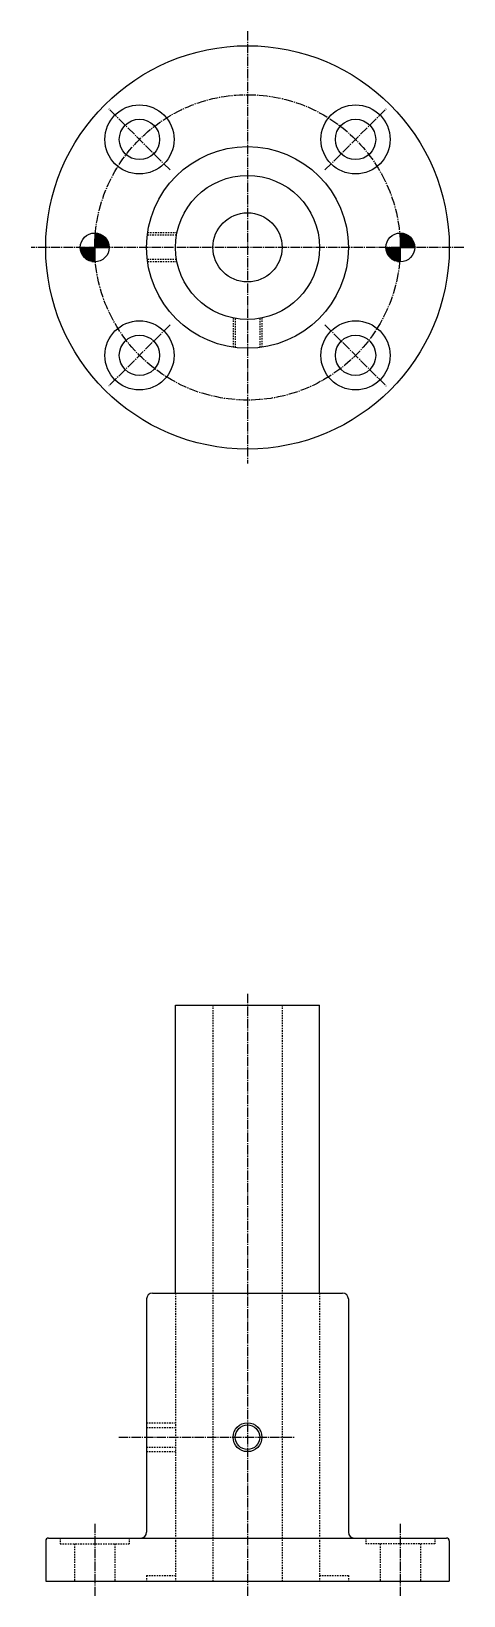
# Model space of a CAD drawing. Extents: x 43 to 693, y 40 to 703.
# Drawn here: x 543 to 693, y 160 to 703 of the extents above; entities outside this region: 2.
import ezdxf

# ---------------------------------------------------------------- set-up
doc = ezdxf.new("R2010")
doc.units = 0
doc.header["$LTSCALE"] = 0.25
doc.linetypes.add('CENTER', pattern=[17.5, 13, -1.5, 1.5, -1.5])
doc.linetypes.add('DASHED', pattern=[3.5, 2, -1.5])
doc.layers.get('0').update_dxf_attribs({"linetype": 'CONTINUOUS'})
doc.layers.add('CENTER', color=1, linetype='CENTER')
doc.styles.get("Standard").update_dxf_attribs({"font": 'txt', "bigfont": 'BIGFONT'})

msp = doc.modelspace()

# ---------------------------------------------------------------- linework, layer by layer
for p, q in [((565.29, 633.25), (565.29, 623.25)), ((565.29, 633.16), (566.27, 633.16)), ((565.29, 632.81), (567.36, 632.81)), ((565.29, 632.46), (568, 632.46)), ((565.29, 632.11), (568.48, 632.11)), ((565.29, 631.76), (568.86, 631.76)), ((565.29, 631.41), (569.17, 631.41)), ((565.29, 631.06), (569.43, 631.06)), ((565.29, 630.71), (569.65, 630.71)), ((565.29, 630.36), (569.83, 630.36)), ((565.29, 630.01), (569.97, 630.01)), ((588.72, 633.26), (588.72, 633.26)), ((591.26, 633.26), (591.26, 633.26)), ((671.29, 633.25), (671.29, 623.25)), ((671.29, 633.16), (672.27, 633.16)), ((671.29, 632.81), (673.36, 632.81)), ((671.29, 632.46), (674, 632.46)), ((671.29, 632.11), (674.48, 632.11)), ((671.29, 631.76), (674.86, 631.76)), ((671.29, 631.41), (675.17, 631.41)), ((671.29, 631.06), (675.43, 631.06)), ((671.29, 630.71), (675.65, 630.71)), ((671.29, 630.36), (675.83, 630.36)), ((671.29, 630.01), (675.97, 630.01)), ((560.29, 628.25), (570.29, 628.25)), ((560.3, 627.91), (565.29, 627.91)), ((560.34, 627.56), (565.29, 627.56)), ((560.4, 627.21), (565.29, 627.21)), ((560.49, 626.86), (565.29, 626.86)), ((560.61, 626.51), (565.29, 626.51)), ((560.75, 626.16), (565.29, 626.16)), ((560.93, 625.81), (565.29, 625.81)), ((561.15, 625.46), (565.29, 625.46)), ((561.41, 625.11), (565.29, 625.11)), ((561.72, 624.76), (565.29, 624.76)), ((562.1, 624.41), (565.29, 624.41)), ((565.29, 629.66), (570.09, 629.66)), ((565.29, 629.31), (570.18, 629.31)), ((565.29, 628.96), (570.24, 628.96)), ((565.29, 628.61), (570.28, 628.61)), ((565.29, 628.26), (570.29, 628.26)), ((666.29, 628.25), (676.29, 628.25)), ((666.3, 627.91), (671.29, 627.91)), ((666.34, 627.56), (671.29, 627.56)), ((666.4, 627.21), (671.29, 627.21)), ((666.49, 626.86), (671.29, 626.86)), ((666.61, 626.51), (671.29, 626.51)), ((666.75, 626.16), (671.29, 626.16)), ((666.93, 625.81), (671.29, 625.81)), ((667.15, 625.46), (671.29, 625.46)), ((667.41, 625.11), (671.29, 625.11)), ((667.72, 624.76), (671.29, 624.76)), ((668.1, 624.41), (671.29, 624.41)), ((671.29, 629.66), (676.09, 629.66)), ((671.29, 629.31), (676.18, 629.31)), ((671.29, 628.96), (676.24, 628.96)), ((671.29, 628.61), (676.28, 628.61)), ((671.29, 628.26), (676.29, 628.26)), ((562.57, 624.06), (565.29, 624.06)), ((563.21, 623.71), (565.29, 623.71)), ((564.28, 623.36), (565.29, 623.36)), ((668.57, 624.06), (671.29, 624.06)), ((669.21, 623.71), (671.29, 623.71)), ((670.28, 623.36), (671.29, 623.36)), ((593.29, 365.32), (643.29, 365.32)), ((593.29, 265.32), (593.29, 365.32)), ((643.29, 265.32), (643.29, 365.32)), ((583.29, 263.32), (583.29, 182.32)), ((585.29, 265.32), (651.29, 265.32)), ((653.29, 263.32), (653.29, 182.32)), ((548.29, 179.32), (548.29, 165.32)), ((549.29, 180.32), (687.29, 180.32)), ((688.29, 179.32), (688.29, 165.32)), ((548.29, 165.32), (688.29, 165.32))]:
    msp.add_line(p, q)
at = {"color": 3, "linetype": 'DASHED'}
for p, q in [((593.65, 632.51), (583.55, 632.51)), ((593.79, 633.26), (583.65, 633.26)), ((593.65, 624.01), (583.55, 624.01)), ((593.79, 623.26), (583.65, 623.26)), ((613.29, 603.76), (613.29, 593.62)), ((614.04, 603.62), (614.04, 593.52)), ((622.54, 603.62), (622.54, 593.52)), ((623.29, 603.76), (623.29, 593.62)), ((606.29, 365.32), (606.29, 165.32)), ((630.29, 365.32), (630.29, 165.32)), ((593.29, 265.32), (593.29, 165.32)), ((643.29, 265.32), (643.29, 165.32)), ((583.29, 220.32), (593.29, 220.32)), ((583.29, 218.72), (593.29, 218.72)), ((583.29, 211.92), (593.29, 211.92)), ((583.29, 210.32), (593.29, 210.32)), ((553.29, 180.32), (553.29, 178.32)), ((577.29, 180.32), (577.29, 178.32)), ((659.29, 180.32), (659.29, 178.32)), ((683.29, 180.32), (683.29, 178.32)), ((553.29, 178.32), (577.29, 178.32)), ((558.29, 178.32), (558.29, 165.32)), ((572.29, 178.32), (572.29, 165.32)), ((683.29, 178.32), (659.29, 178.32)), ((664.29, 178.32), (664.29, 165.32)), ((678.29, 178.32), (678.29, 165.32)), ((583.29, 167.32), (593.29, 167.32)), ((583.29, 167.32), (583.29, 165.32)), ((643.29, 167.32), (653.29, 167.32)), ((653.29, 167.32), (653.29, 165.32))]:
    msp.add_line(p, q, dxfattribs=at)
for centre, radius in [((618.29, 628.26), 70), ((580.81, 665.73), 12), ((655.77, 665.73), 12), ((580.81, 665.73), 7), ((655.77, 665.73), 7), ((618.29, 628.26), 35), ((618.29, 628.26), 25), ((618.29, 628.26), 12), ((565.29, 628.25), 5), ((671.29, 628.25), 5), ((580.81, 590.78), 12), ((655.77, 590.78), 12), ((580.81, 590.78), 7), ((655.77, 590.78), 7), ((618.29, 215.32), 4.25)]:
    msp.add_circle(centre, radius)
at = {"color": 3}
msp.add_circle((618.29, 215.32), 5, dxfattribs=at)
for centre, radius, start, end in [((585.29, 263.32), 2, 90, 180), ((651.29, 263.32), 2, 0, 90), ((549.29, 179.32), 1, 90, 180), ((581.29, 182.32), 2, 270, 0), ((655.29, 182.32), 2, 180, 270), ((687.29, 179.32), 1, 0, 90)]:
    msp.add_arc(centre, radius, start, end)
at = {"layer": 'CENTER', "color": 1, "linetype": 'CENTER'}
for p, q in [((618.29, 703.26), (618.29, 553.26)), ((591.42, 655.13), (570.21, 676.34)), ((645.16, 655.13), (666.37, 676.34)), ((693.29, 628.26), (543.29, 628.26)), ((591.42, 601.39), (570.21, 580.17)), ((645.16, 601.39), (666.37, 580.17)), ((618.29, 369.18), (618.29, 160.32)), ((573.64, 215.32), (634.81, 215.32)), ((565.29, 185.32), (565.29, 160.32)), ((671.29, 185.32), (671.29, 160.32))]:
    msp.add_line(p, q, dxfattribs=at)
msp.add_circle((618.29, 628.26), 53, dxfattribs=at)

# ---------------------------------------------------------------- texts
for s, p in [('MCSPA 50-200', (40, 100)), ('MCSPA50', (40, 40))]:
    msp.add_text(s, height=16).set_placement(p)

doc.saveas('drawing.dxf')
